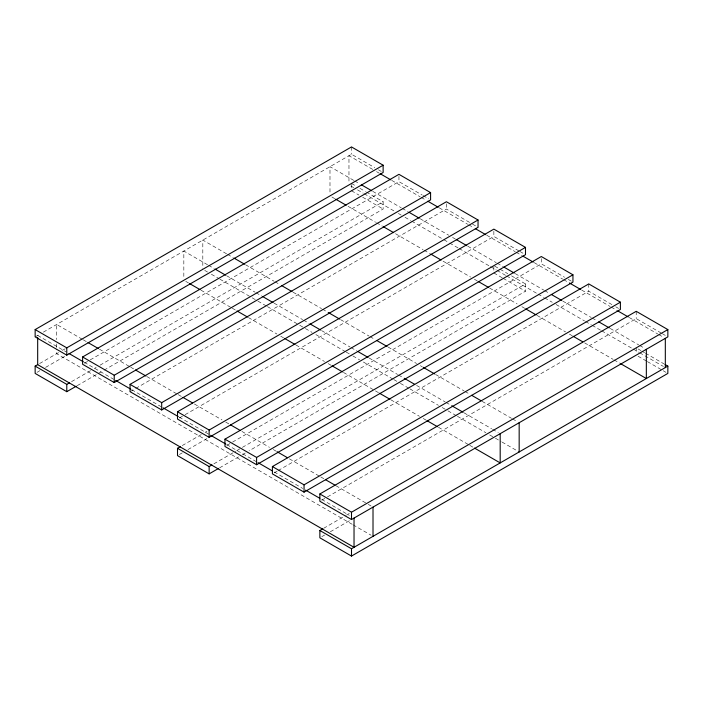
<?xml version="1.0" encoding="UTF-8"?>
<svg xmlns="http://www.w3.org/2000/svg" width="703" height="703" viewBox="0 0 703 703"><rect width="100%" height="100%" fill="white"/><g stroke="black" fill="none" stroke-linecap="round" stroke-linejoin="round"><path stroke-width="0.53" stroke-dasharray="3.52 2.64" d="M35.15 336.886L39.579 334.329M43.375 332.141L351.5 154.247L374.761 167.674M39.579 363.556L58.56 352.598M62.356 350.402L65.203 348.758M37.048 372.318L39.904 370.674M45.598 367.388L65.546 355.867M84.501 363.187L89.255 360.446M90.204 359.901L398.952 181.638L422.213 195.074M71.539 381.632L90.538 370.666M94.334 368.469L96.232 367.37M100.037 365.182L383.135 201.735L383.135 209.037L103.833 370.288M77.233 385.648L97.181 374.128M98.139 373.583L102.884 370.841M130.055 391.685L134.809 388.935M135.758 388.39L446.405 209.037L471.528 223.545M179.406 417.977L184.16 415.236M185.109 414.691L493.858 236.436L518.981 250.936M182.262 445.561L201.26 434.586M205.056 432.398L206.954 431.299M179.406 454.507L182.262 452.864M187.956 449.577L206.954 438.602M226.858 445.377L231.612 442.635M232.561 442.09L541.31 263.827L564.571 277.263M213.897 463.822L235.742 451.212M236.691 450.658L241.445 447.916M242.394 447.372L525.493 283.924L525.493 291.227L249.047 450.834M219.591 467.838L238.589 456.871M242.394 454.674L245.242 453.031M274.311 472.776L277.167 471.124M278.116 470.579L588.763 291.227L612.023 304.654M321.763 500.167L326.517 497.425M327.466 496.88L636.215 318.626L661.338 333.125M323.661 528.296L345.516 515.686M346.465 515.132L349.312 513.489M321.763 536.697L324.619 535.053M330.313 531.767L350.261 520.246M378.486 169.827L381.272 171.435M423.144 195.61L428.725 198.835M472.46 224.081L478.04 227.306M519.912 251.472L525.493 254.697M568.296 279.407L572.945 282.096M615.749 306.807L618.535 308.415M662.27 333.661L665.987 335.814M372.722 169.414L348.969 155.706L348.969 182.762M376.518 171.611L379.365 173.254M391.72 180.39L420.218 196.84M421.167 197.394L425.921 200.135M439.217 207.816L467.723 224.266M468.673 224.811L473.418 227.561M486.722 235.233L515.22 251.692M516.169 252.236L521.872 255.532M534.218 262.658L562.716 279.117M563.665 279.662L568.419 282.404M581.715 290.084L610.222 306.534M611.171 307.088L616.865 310.375M629.22 317.51L657.718 333.96M658.667 334.514L663.421 337.255M353.741 180.381L329.988 166.664L329.988 193.72M354.69 180.926L359.435 183.668M372.739 191.348L401.237 207.798M402.186 208.352L407.889 211.638M420.236 218.774L448.742 235.224M452.539 237.421L455.386 239.064M467.741 246.191L496.239 262.65M497.188 263.194L502.891 266.49M515.237 273.616L543.735 290.075M544.684 290.62L549.438 293.362M562.734 301.042L591.241 317.492M592.19 318.046L596.935 320.788M610.239 328.468L638.737 344.918M639.686 345.472L644.44 348.213M351.5 183.465L356.149 186.154M359.874 188.307L365.455 191.524M366.386 192.06L383.135 201.735M494.789 266.191L507.812 273.713M511.538 275.866L525.493 283.924M638.078 348.925L640.864 350.533M641.795 351.069L644.589 352.686M645.521 353.222L664.124 363.961M350.867 186.023L353.723 187.675M357.519 189.863L363.223 193.158M364.172 193.703L394.568 211.26M398.373 213.448L401.22 215.1M405.016 217.289L410.719 220.584M411.668 221.129L443.022 239.231M443.971 239.776L448.716 242.517M449.665 243.071L458.215 248.001M459.173 248.554L489.569 266.103M490.518 266.657L496.221 269.943M497.17 270.488L505.721 275.427M506.67 275.98L537.066 293.529M538.023 294.074L543.718 297.369M544.667 297.914L552.268 302.308M556.073 304.496L584.571 320.955M585.52 321.499L591.223 324.795M592.172 325.34L600.722 330.278M601.671 330.823L632.067 348.38M633.016 348.925L638.719 352.212M639.668 352.765L663.421 366.474M351.5 190.777L358.943 195.074M362.669 197.218L383.135 209.037M493.858 272.966L502.232 277.799M503.163 278.335L525.493 291.227M638.078 356.228L646.452 361.061M647.384 361.597L662.27 370.191M663.201 370.736L665.987 372.344M331.886 196.989L334.742 198.633M348.038 206.313L375.587 222.218M376.536 222.763L382.239 226.058M395.534 233.73L423.092 249.635M424.041 250.189L429.735 253.475M443.039 261.156L470.588 277.061M474.384 279.258L477.24 280.901M489.587 288.037L517.136 303.942M521.89 306.684L524.737 308.327M537.092 315.454L565.59 331.913M569.386 334.101L572.242 335.753M584.588 342.879L613.086 359.338M614.035 359.883L619.738 363.17M226.568 253.801L202.816 240.083L202.816 268.23M227.517 254.345L233.211 257.641M245.567 264.767L274.065 281.226M275.014 281.771L279.768 284.513M293.063 292.193L321.57 308.643M322.519 309.197L327.264 311.939M340.568 319.619L369.066 336.069M370.015 336.623L374.769 339.364M388.065 347.045L416.563 363.495M420.368 365.692L422.266 366.79M435.561 374.462L464.068 390.921M465.017 391.466L469.762 394.207M482.117 401.343L511.564 418.347M512.513 418.891L517.267 421.633M207.587 264.759L183.834 251.05L183.834 278.107M208.536 265.303L214.23 268.599M226.586 275.725L255.084 292.184M256.033 292.729L261.736 296.025M274.082 303.151L302.589 319.61M303.538 320.155L309.232 323.442M321.587 330.577L350.085 347.027M351.034 347.581L356.737 350.867M369.084 358.003L397.582 374.453M398.531 374.998L403.285 377.748M416.58 385.42L445.087 401.879M446.036 402.424L450.781 405.165M464.085 412.846L491.634 428.751M492.583 429.305L498.286 432.591M204.714 270.409L207.57 272.052M211.366 274.249L218.967 278.634M219.916 279.188L251.27 297.281M252.219 297.835L256.964 300.576M257.913 301.121L266.463 306.06M267.412 306.605L298.766 324.707M299.715 325.252L304.469 328.002M305.418 328.547L312.062 332.387M315.867 334.584L345.314 351.579M346.263 352.133L351.966 355.419M352.915 355.973L359.567 359.813M363.363 362.001L392.819 379.005M393.768 379.558L399.462 382.845M400.411 383.39L408.961 388.328M409.919 388.882L438.417 405.332M442.213 407.529L446.967 410.271M447.916 410.816L456.467 415.754M457.416 416.299L485.914 432.758M489.719 434.955L494.464 437.697M495.413 438.241L501.116 441.537M502.065 442.082L519.165 451.95M185.733 281.367L188.589 283.01M200.935 290.146L231.331 307.694M232.289 308.239L236.085 310.436M248.431 317.563L276.938 334.022M280.734 336.21L283.581 337.862M295.937 344.988L324.435 361.447M328.231 363.636L331.087 365.288M343.433 372.414L378.583 392.705M390.938 399.84L419.436 416.29M423.232 418.487L426.088 420.13M438.435 427.257L468.831 444.814M469.789 445.359L473.585 447.556M82.313 339.277L56.662 324.47L56.662 339.619M83.262 339.83L87.058 342.018M99.413 349.154L129.809 366.702M130.758 367.247L133.614 368.899M146.909 376.571L177.314 394.128M178.263 394.673L182.059 396.87M194.415 403.997L221.963 419.902M225.76 422.099L229.565 424.296M241.911 431.422L269.46 447.328M273.265 449.525L276.112 451.168M289.408 458.848L319.812 476.397M320.761 476.942L324.558 479.138M335.964 485.72L367.309 503.823M368.258 504.367L371.114 506.011M37.681 335.428L66.179 351.878M84.228 362.3L113.684 379.304M131.733 389.726L161.18 406.729M179.23 417.151L208.677 434.155M226.735 444.577L256.182 461.581M274.232 471.994L302.729 488.453M321.728 499.42L349.277 515.325M352.115 524.271L56.662 353.688L56.662 349.365M353.064 524.816L371.114 535.238M636.215 311.315L636.215 318.626M636.215 347.844L636.215 353.064M588.763 283.924L588.763 291.227M541.31 258.616L541.31 263.827M493.858 231.217L493.858 236.436M493.858 266.701L493.858 270.875M446.405 203.817L446.405 209.037M398.952 176.427L398.952 181.638M351.5 146.936L351.5 154.247M351.5 184.511L351.5 187.639M56.662 343.952L56.662 348.284"/><path stroke-width="1.05" d="M35.15 329.584L351.5 146.936L383.135 165.205L383.135 172.507L66.785 355.156L35.15 336.886L35.15 329.584L66.785 347.844L383.135 165.205M76.284 386.193L66.785 391.685L35.15 373.416L35.15 366.114L37.681 364.655L354.031 547.294L354.031 518.067M82.603 356.975L398.952 174.335L430.588 192.604L430.588 199.907L114.237 382.546L82.603 364.286L82.603 356.975L114.237 375.244L430.588 192.604M35.15 366.114L66.785 384.374L69.632 382.731M130.055 384.374L446.405 201.735L478.04 219.995L478.04 227.306L161.69 409.946L130.055 391.685L130.055 384.374L161.69 402.643L478.04 219.995M177.507 411.773L493.858 229.125L525.493 247.394L525.493 254.697L209.143 437.345L177.507 419.076L177.507 411.773L209.143 430.034L525.493 247.394M218.642 468.383L209.143 473.875L177.507 455.606L177.507 448.303L180.355 446.66M224.96 439.164L541.31 256.525L572.945 274.794L572.945 282.096L256.595 464.736L224.96 446.475L224.96 439.164L256.595 457.433L572.945 274.794M177.507 448.303L209.143 466.564L211.99 464.92M272.413 466.564L588.763 283.924L620.398 302.185L620.398 309.496L304.048 492.135L272.413 473.875L272.413 466.564L304.048 484.833L620.398 302.185M319.865 493.963L636.215 311.315L667.85 329.584L667.85 336.886L351.5 519.535L319.865 501.265L319.865 493.963L351.5 512.223L667.85 329.584M665.056 364.497L667.85 366.114L667.85 373.416L351.5 556.064L319.865 537.795L319.865 530.493L322.712 528.841M319.865 530.493L351.5 548.753L667.85 366.114M380.323 173.808L390.771 179.836M427.819 201.234L438.268 207.262M475.316 228.651L485.773 234.688M522.821 256.077L533.269 262.114M569.368 282.957L580.766 289.539M617.823 310.928L628.271 316.956M361.342 184.766L371.79 190.794M408.838 212.192L419.287 218.22M456.335 239.609L466.792 245.646M503.84 267.035L514.288 273.072M551.337 294.46L561.785 300.497M598.842 321.886L609.29 327.914M335.691 199.177L346.14 205.214M383.188 226.603L393.636 232.64M430.684 254.029L441.141 260.057M478.189 281.455L488.638 287.483M525.686 308.872L536.134 314.909M573.191 336.298L582.69 341.781M620.687 363.723L646.338 378.53L646.338 349.312M234.169 258.186L244.618 264.223M281.666 285.611L292.114 291.648M328.213 312.484L339.619 319.065M376.667 340.463L387.116 346.491M423.215 367.335L434.612 373.917M471.669 395.306L481.168 400.789M215.188 269.144L225.637 275.181M262.685 296.569L273.133 302.606M310.181 323.995L320.638 330.023M357.686 351.421L368.135 357.449M404.234 378.293L414.682 384.33M451.73 405.719L463.136 412.301M189.538 283.564L199.986 289.592M237.034 310.981L247.482 317.018M284.53 338.407L294.988 344.444M332.036 365.832L342.484 371.869M379.532 393.258L389.98 399.286M427.037 420.684L437.486 426.712M474.534 448.101L500.185 462.917L500.185 433.689M88.016 342.572L98.464 348.6M135.512 369.989L145.96 376.026M183.008 397.415L192.508 402.898M230.514 424.84L240.013 430.324M277.061 451.713L287.509 457.75M325.515 479.692L335.015 485.175M69.035 353.53L83.279 361.755M115.582 380.402L130.784 389.181M163.078 407.828L178.281 416.598M210.584 435.254L225.777 444.024M258.08 462.671L272.333 470.905M305.577 490.096L319.83 498.322M665.319 338.345L665.319 367.572M519.165 422.731L519.165 451.95M373.012 507.109L373.012 536.336M351.5 512.223L351.5 519.535M351.5 548.753L351.5 556.064M304.048 484.833L304.048 492.135M256.595 457.433L256.595 464.736M209.143 430.034L209.143 437.345M209.143 466.564L209.143 473.875M161.69 402.643L161.69 409.946M114.237 375.244L114.237 382.546M66.785 347.844L66.785 355.156M66.785 384.374L66.785 391.685M37.681 337.589L37.681 364.655"/></g></svg>
